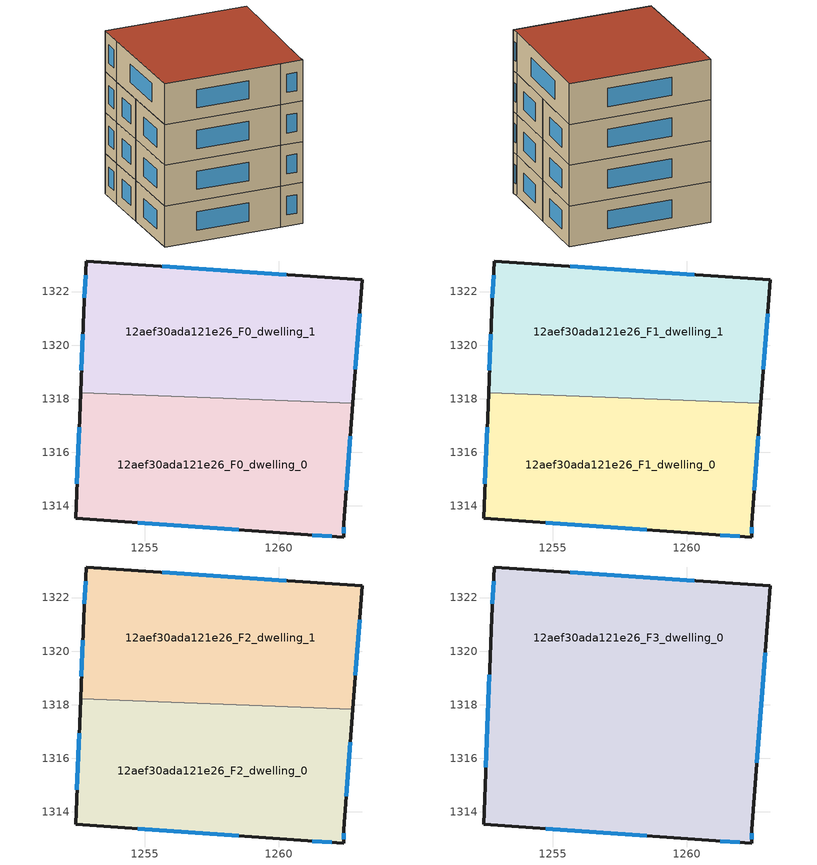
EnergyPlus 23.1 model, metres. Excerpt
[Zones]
12aef30ada121e26_F0_dwelling_0
 floor ground (EU_floor_Construction): 1262.77,1317.83 1262.42,1313.33 1262.42,1312.83 1260.82,1312.93 1252.42,1313.54 1252.6,1318.22 z0
 wall outside (EU_wall_Construction): 1252.6,1318.22 1252.42,1313.54 1260.82,1312.93 1262.42,1312.83 1262.42,1313.33 1262.77,1317.83 z0:3
 wall to 12aef30ada121e26_F0_dwelling_1 (EU_wall_Construction): 1262.77,1317.83 1252.6,1318.22 z0:3
 window (EU_Window_Construction): 1252.55,1316.93 1252.47,1314.82 / 1262.52,1314.57 1262.68,1316.59 / 1262.42,1312.97 1262.42,1313.19 / 1261.26,1312.91 1261.98,1312.86 / 1254.73,1313.37 1258.51,1313.1 z0.83:2.17
12aef30ada121e26_F0_dwelling_1
 floor ground (EU_floor_Construction): 1263.13,1322.44 1262.77,1317.83 1252.6,1318.22 1252.72,1321.24 1252.82,1323.14 z0
 wall outside (EU_wall_Construction): 1262.77,1317.83 1263.13,1322.44 1252.82,1323.14 1252.72,1321.24 1252.6,1318.22 z0:3
 window (EU_Window_Construction): 1260.29,1322.63 1255.66,1322.95 / 1262.87,1319.1 1263.03,1321.17 / 1252.69,1320.41 1252.63,1319.05 / 1252.79,1322.62 1252.75,1321.76 z0.83:2.17
12aef30ada121e26_F1_dwelling_0
 floor to 12aef30ada121e26_F0_dwelling_0 (EU_floor_Construction): 1262.77,1317.83 1262.42,1313.33 1262.42,1312.83 1260.82,1312.93 1252.42,1313.54 1252.6,1318.22 z3
 wall outside (EU_wall_Construction): 1252.6,1318.22 1252.42,1313.54 1260.82,1312.93 1262.42,1312.83 1262.42,1313.33 1262.77,1317.83 z3:6
 wall to 12aef30ada121e26_F1_dwelling_1 (EU_wall_Construction): 1262.77,1317.83 1252.6,1318.22 z3:6
 window (EU_Window_Construction): 1252.55,1316.93 1252.47,1314.82 / 1262.52,1314.57 1262.68,1316.59 / 1262.42,1312.97 1262.42,1313.19 / 1261.26,1312.91 1261.98,1312.86 / 1254.73,1313.37 1258.51,1313.1 z3.83:5.17
12aef30ada121e26_F1_dwelling_1
 floor to 12aef30ada121e26_F0_dwelling_1 (EU_floor_Construction): 1263.13,1322.44 1262.77,1317.83 1252.6,1318.22 1252.72,1321.24 1252.82,1323.14 z3
 wall outside (EU_wall_Construction): 1262.77,1317.83 1263.13,1322.44 1252.82,1323.14 1252.72,1321.24 1252.6,1318.22 z3:6
 window (EU_Window_Construction): 1260.29,1322.63 1255.66,1322.95 / 1262.87,1319.1 1263.03,1321.17 / 1252.69,1320.41 1252.63,1319.05 / 1252.79,1322.62 1252.75,1321.76 z3.83:5.17
12aef30ada121e26_F2_dwelling_0
 floor to 12aef30ada121e26_F1_dwelling_0 (EU_floor_Construction): 1262.77,1317.83 1262.42,1313.33 1262.42,1312.83 1260.82,1312.93 1252.42,1313.54 1252.6,1318.22 z6
 wall outside (EU_wall_Construction): 1252.6,1318.22 1252.42,1313.54 1260.82,1312.93 1262.42,1312.83 1262.42,1313.33 1262.77,1317.83 z6:9
 wall to 12aef30ada121e26_F2_dwelling_1 (EU_wall_Construction): 1262.77,1317.83 1252.6,1318.22 z6:9
 window (EU_Window_Construction): 1252.55,1316.93 1252.47,1314.82 / 1262.52,1314.57 1262.68,1316.59 / 1262.42,1312.97 1262.42,1313.19 / 1261.26,1312.91 1261.98,1312.86 / 1254.73,1313.37 1258.51,1313.1 z6.83:8.17
12aef30ada121e26_F2_dwelling_1
 floor to 12aef30ada121e26_F1_dwelling_1 (EU_floor_Construction): 1263.13,1322.44 1262.77,1317.83 1252.6,1318.22 1252.72,1321.24 1252.82,1323.14 z6
 wall outside (EU_wall_Construction): 1262.77,1317.83 1263.13,1322.44 1252.82,1323.14 1252.72,1321.24 1252.6,1318.22 z6:9
 window (EU_Window_Construction): 1260.29,1322.63 1255.66,1322.95 / 1262.87,1319.1 1263.03,1321.17 / 1252.69,1320.41 1252.63,1319.05 / 1252.79,1322.62 1252.75,1321.76 z6.83:8.17
12aef30ada121e26_F3_dwelling_0
 floor to 12aef30ada121e26_F2_dwelling_0 (EU_floor_Construction): 1262.77,1317.83 1262.42,1313.33 1262.42,1312.83 1260.82,1312.93 1252.42,1313.54 1252.6,1318.22 z9
 floor to 12aef30ada121e26_F2_dwelling_1 (EU_floor_Construction): 1263.13,1322.44 1262.77,1317.83 1252.6,1318.22 1252.72,1321.24 1252.82,1323.14 z9
 wall outside (EU_wall_Construction): 1252.42,1313.54 1260.82,1312.93 1262.42,1312.83 1262.42,1313.33 1263.13,1322.44 1252.82,1323.14 1252.72,1321.24 1252.42,1313.54 z9:12
 window (EU_Window_Construction): 1254.73,1313.37 1258.51,1313.1 / 1252.64,1319.12 1252.5,1315.66 / 1252.79,1322.62 1252.75,1321.76 / 1260.29,1322.63 1255.66,1322.95 / 1262.62,1315.84 1262.93,1319.93 / 1262.42,1312.97 1262.42,1313.19 / 1261.26,1312.91 1261.98,1312.86 z9.83:11.17
 roof outside (EU_roof_Construction): 1262.42,1312.83 1262.42,1313.33 1263.13,1322.44 1252.82,1323.14 1252.72,1321.24 1252.42,1313.54 1260.82,1312.93 z12
[Building]
EU S2 Campaign: North Axis=0; Terrain=City; Solar Distribution=FullExterior
[Site:Location]
Lyon-Bron: Latitude=45.75; Longitude=5; Time Zone=1; Elevation=198
[SizingPeriod:WeatherFileDays]
AnnualSizingPeriod: Begin Month=1; Begin Day of Month=1; End Month=12; End Day of Month=31; Day of Week for Start Day=Monday; Use Weather File Daylight Saving Period=No; Use Weather File Rain and Snow Indicators=No
[MATERIAL]
EU_InternalMass_Material: Roughness=MediumRough; Thickness=0.1; Conductivity=1; Density=1800; Specific Heat=900; Thermal Absorptance=0.9; Solar Absorptance=0.7; Visible Absorptance=0.7
[MATERIAL:NOMASS] Roughness=MediumRough; Thermal Absorptance=0.9; Solar Absorptance=0.7; Visible Absorptance=0.7
Name | Thermal Resistance
EU_wall_NoMass | 0.87146
EU_roof_NoMass | 0.842276
EU_floor_NoMass | 0.496999
[WINDOWMATERIAL:SIMPLEGLAZINGSYSTEM]
EU_Window_SimpleGlazing: UFactor=2.2525; Solar Heat Gain Coefficient=0.76; Visible Transmittance=0.76
[CONSTRUCTION]
EU_wall_Construction: EU_wall_NoMass
EU_roof_Construction: EU_roof_NoMass
EU_floor_Construction: EU_floor_NoMass
EU_Window_Construction: EU_Window_SimpleGlazing
EU_InternalMass_Construction: EU_InternalMass_Material
[ZONE] Type=1; Multiplier=1; Ceiling Height=autocalculate; Floor Area=autocalculate; Part of Total Floor Area=Yes
Name | Volume
12aef30ada121e26_F0_dwelling_0 | 146.931
12aef30ada121e26_F1_dwelling_0; 12aef30ada121e26_F2_dwelling_0 | 146.932
12aef30ada121e26_F3_dwelling_0 | 293.863
12aef30ada121e26_F0_dwelling_1 | 146.933
12aef30ada121e26_F1_dwelling_1; 12aef30ada121e26_F2_dwelling_1 | 146.934
[INTERNALMASS] Construction=EU_InternalMass_Construction
Name | Zone or ZoneList | Surface Area
12aef30ada121e26_F0_dwelling_0_EU_InternalMass | 12aef30ada121e26_F0_dwelling_0 | 48.9769
12aef30ada121e26_F0_dwelling_1_EU_InternalMass | 12aef30ada121e26_F0_dwelling_1 | 48.9779
12aef30ada121e26_F1_dwelling_0_EU_InternalMass | 12aef30ada121e26_F1_dwelling_0 | 48.9769
12aef30ada121e26_F1_dwelling_1_EU_InternalMass | 12aef30ada121e26_F1_dwelling_1 | 48.9779
12aef30ada121e26_F2_dwelling_0_EU_InternalMass | 12aef30ada121e26_F2_dwelling_0 | 48.9769
12aef30ada121e26_F2_dwelling_1_EU_InternalMass | 12aef30ada121e26_F2_dwelling_1 | 48.9779
12aef30ada121e26_F3_dwelling_0_EU_InternalMass | 12aef30ada121e26_F3_dwelling_0 | 97.9551
[OTHEREQUIPMENT] Fuel Type=Electricity; Design Level Calculation Method=Watts/Area; Power per Zone Floor Area=1; Fraction Latent=0; Fraction Radiant=0; Fraction Lost=0; Carbon Dioxide Generation Rate=0; EndUse Subcategory=EU_Step8_InternalGains
Name | Zone or ZoneList or Space or SpaceList | Schedule
EU_Step8_InternalGain_12aef30ada121e26_F0_dwelling_0_f000 | 12aef30ada121e26_F0_dwelling_0 | EU_Step8_GainSchedule_12aef30ada121e26_F0_dwelling_0_f000
EU_Step8_InternalGain_12aef30ada121e26_F0_dwelling_1_f000 | 12aef30ada121e26_F0_dwelling_1 | EU_Step8_GainSchedule_12aef30ada121e26_F0_dwelling_1_f000
EU_Step8_InternalGain_12aef30ada121e26_F1_dwelling_0_f000 | 12aef30ada121e26_F1_dwelling_0 | EU_Step8_GainSchedule_12aef30ada121e26_F1_dwelling_0_f000
EU_Step8_InternalGain_12aef30ada121e26_F1_dwelling_1_f000 | 12aef30ada121e26_F1_dwelling_1 | EU_Step8_GainSchedule_12aef30ada121e26_F1_dwelling_1_f000
EU_Step8_InternalGain_12aef30ada121e26_F2_dwelling_0_f000 | 12aef30ada121e26_F2_dwelling_0 | EU_Step8_GainSchedule_12aef30ada121e26_F2_dwelling_0_f000
EU_Step8_InternalGain_12aef30ada121e26_F2_dwelling_1_f000 | 12aef30ada121e26_F2_dwelling_1 | EU_Step8_GainSchedule_12aef30ada121e26_F2_dwelling_1_f000
EU_Step8_InternalGain_12aef30ada121e26_F3_dwelling_0_f000 | 12aef30ada121e26_F3_dwelling_0 | EU_Step8_GainSchedule_12aef30ada121e26_F3_dwelling_0_f000
[ZONEVENTILATION:DESIGNFLOWRATE] Schedule=EU_AlwaysOn; Design Flow Rate Calculation Method=AirChanges/Hour; Air Changes per Hour=0.425; Ventilation Type=Natural; Fan Pressure Rise=0; Fan Total Efficiency=1; Constant Term Coefficient=1; Temperature Term Coefficient=0; Velocity Term Coefficient=0; Velocity Squared Term Coefficient=0; Minimum Indoor Temperature=-100; Maximum Indoor Temperature=100; Delta Temperature=-100; Minimum Outdoor Temperature=-100; Maximum Outdoor Temperature=100; Maximum Wind Speed=40
Name | Zone or ZoneList or Space or SpaceList
EU_ConstantAir_12aef30ada121e26_F0_dwelling_0 | 12aef30ada121e26_F0_dwelling_0
EU_ConstantAir_12aef30ada121e26_F0_dwelling_1 | 12aef30ada121e26_F0_dwelling_1
EU_ConstantAir_12aef30ada121e26_F1_dwelling_0 | 12aef30ada121e26_F1_dwelling_0
EU_ConstantAir_12aef30ada121e26_F1_dwelling_1 | 12aef30ada121e26_F1_dwelling_1
EU_ConstantAir_12aef30ada121e26_F2_dwelling_0 | 12aef30ada121e26_F2_dwelling_0
EU_ConstantAir_12aef30ada121e26_F2_dwelling_1 | 12aef30ada121e26_F2_dwelling_1
EU_ConstantAir_12aef30ada121e26_F3_dwelling_0 | 12aef30ada121e26_F3_dwelling_0
[HVACTEMPLATE:THERMOSTAT] Constant Heating Setpoint=20; Constant Cooling Setpoint=50
EU_HeatOnly_12aef30ada121e26_F0_dwelling_0; EU_HeatOnly_12aef30ada121e26_F0_dwelling_1; EU_HeatOnly_12aef30ada121e26_F1_dwelling_0; EU_HeatOnly_12aef30ada121e26_F1_dwelling_1; EU_HeatOnly_12aef30ada121e26_F2_dwelling_0; EU_HeatOnly_12aef30ada121e26_F2_dwelling_1; EU_HeatOnly_12aef30ada121e26_F3_dwelling_0
[HVACTEMPLATE:ZONE:IDEALLOADSAIRSYSTEM] System Availability Schedule=EU_AlwaysOn; Maximum Heating Supply Air Temperature=50; Minimum Cooling Supply Air Temperature=13; Maximum Heating Supply Air Humidity Ratio=0.0156; Minimum Cooling Supply Air Humidity Ratio=0.0077; Heating Limit=NoLimit; Cooling Limit=NoLimit; Heating Availability Schedule=EU_AlwaysOn; Cooling Availability Schedule=EU_CoolingOff; Dehumidification Control Type=ConstantSensibleHeatRatio; Cooling Sensible Heat Ratio=0.7; Dehumidification Setpoint=60; Humidification Control Type=None; Humidification Setpoint=30; Outdoor Air Method=None; Outdoor Air Flow Rate per Person=0.00944; Outdoor Air Flow Rate per Zone Floor Area=0; Outdoor Air Flow Rate per Zone=0; Demand Controlled Ventilation Type=None; Outdoor Air Economizer Type=NoEconomizer; Heat Recovery Type=None; Sensible Heat Recovery Effectiveness=0.7; Latent Heat Recovery Effectiveness=0.65
Name | Template Thermostat
12aef30ada121e26_F0_dwelling_0 | EU_HeatOnly_12aef30ada121e26_F0_dwelling_0
12aef30ada121e26_F0_dwelling_1 | EU_HeatOnly_12aef30ada121e26_F0_dwelling_1
12aef30ada121e26_F1_dwelling_0 | EU_HeatOnly_12aef30ada121e26_F1_dwelling_0
12aef30ada121e26_F1_dwelling_1 | EU_HeatOnly_12aef30ada121e26_F1_dwelling_1
12aef30ada121e26_F2_dwelling_0 | EU_HeatOnly_12aef30ada121e26_F2_dwelling_0
12aef30ada121e26_F2_dwelling_1 | EU_HeatOnly_12aef30ada121e26_F2_dwelling_1
12aef30ada121e26_F3_dwelling_0 | EU_HeatOnly_12aef30ada121e26_F3_dwelling_0
[SIZING:ZONE] Zone Cooling Design Supply Air Temperature Input Method=SupplyAirTemperature; Zone Cooling Design Supply Air Temperature=13; Zone Heating Design Supply Air Temperature Input Method=SupplyAirTemperature; Zone Heating Design Supply Air Temperature=50; Zone Cooling Design Supply Air Humidity Ratio=0.008; Zone Heating Design Supply Air Humidity Ratio=0.008; Cooling Design Air Flow Method=DesignDay; Cooling Design Air Flow Rate=0; Cooling Minimum Air Flow per Zone Floor Area=0.000762; Cooling Minimum Air Flow=0; Cooling Minimum Air Flow Fraction=0.2; Heating Design Air Flow Method=DesignDay; Heating Design Air Flow Rate=0; Heating Maximum Air Flow per Zone Floor Area=0.002032; Heating Maximum Air Flow=0.141576; Heating Maximum Air Flow Fraction=0.3; Account for Dedicated Outdoor Air System=No; Dedicated Outdoor Air System Control Strategy=NeutralSupplyAir; Dedicated Outdoor Air Low Setpoint Temperature for Design=autosize; Dedicated Outdoor Air High Setpoint Temperature for Design=autosize; Zone Load Sizing Method=Sensible Load Only No Latent Load; Zone Latent Cooling Design Supply Air Humidity Ratio Input Method=HumidityRatioDifference; Zone Cooling Design Supply Air Humidity Ratio Difference=0.005; Zone Latent Heating Design Supply Air Humidity Ratio Input Method=HumidityRatioDifference; Zone Humidification Design Supply Air Humidity Ratio Difference=0.005
12aef30ada121e26_F0_dwelling_0; 12aef30ada121e26_F0_dwelling_1; 12aef30ada121e26_F1_dwelling_0; 12aef30ada121e26_F1_dwelling_1; 12aef30ada121e26_F2_dwelling_0; 12aef30ada121e26_F2_dwelling_1; 12aef30ada121e26_F3_dwelling_0
[SCHEDULE:CONSTANT]
Name | Hourly Value
EU_AlwaysOn | 1
EU_CoolingOff | 0
[SCHEDULE:FILE] Column Number=1; Rows to Skip at Top=0; Number of Hours of Data=8760; Column Separator=Comma; Interpolate to Timestep=No; Minutes per Item=60; Adjust Schedule for Daylight Savings=Yes
Name | File
EU_Step8_GainSchedule_12aef30ada121e26_F0_dwelling_0_f000 | ../../schedules/12aef30ada121e26/12aef30ada121e26_F0_dwelling_0_f000_gain.csv
EU_Step8_GainSchedule_12aef30ada121e26_F0_dwelling_1_f000 | ../../schedules/12aef30ada121e26/12aef30ada121e26_F0_dwelling_1_f000_gain.csv
EU_Step8_GainSchedule_12aef30ada121e26_F1_dwelling_0_f000 | ../../schedules/12aef30ada121e26/12aef30ada121e26_F1_dwelling_0_f000_gain.csv
EU_Step8_GainSchedule_12aef30ada121e26_F1_dwelling_1_f000 | ../../schedules/12aef30ada121e26/12aef30ada121e26_F1_dwelling_1_f000_gain.csv
EU_Step8_GainSchedule_12aef30ada121e26_F2_dwelling_0_f000 | ../../schedules/12aef30ada121e26/12aef30ada121e26_F2_dwelling_0_f000_gain.csv
EU_Step8_GainSchedule_12aef30ada121e26_F2_dwelling_1_f000 | ../../schedules/12aef30ada121e26/12aef30ada121e26_F2_dwelling_1_f000_gain.csv
EU_Step8_GainSchedule_12aef30ada121e26_F3_dwelling_0_f000 | ../../schedules/12aef30ada121e26/12aef30ada121e26_F3_dwelling_0_f000_gain.csv
